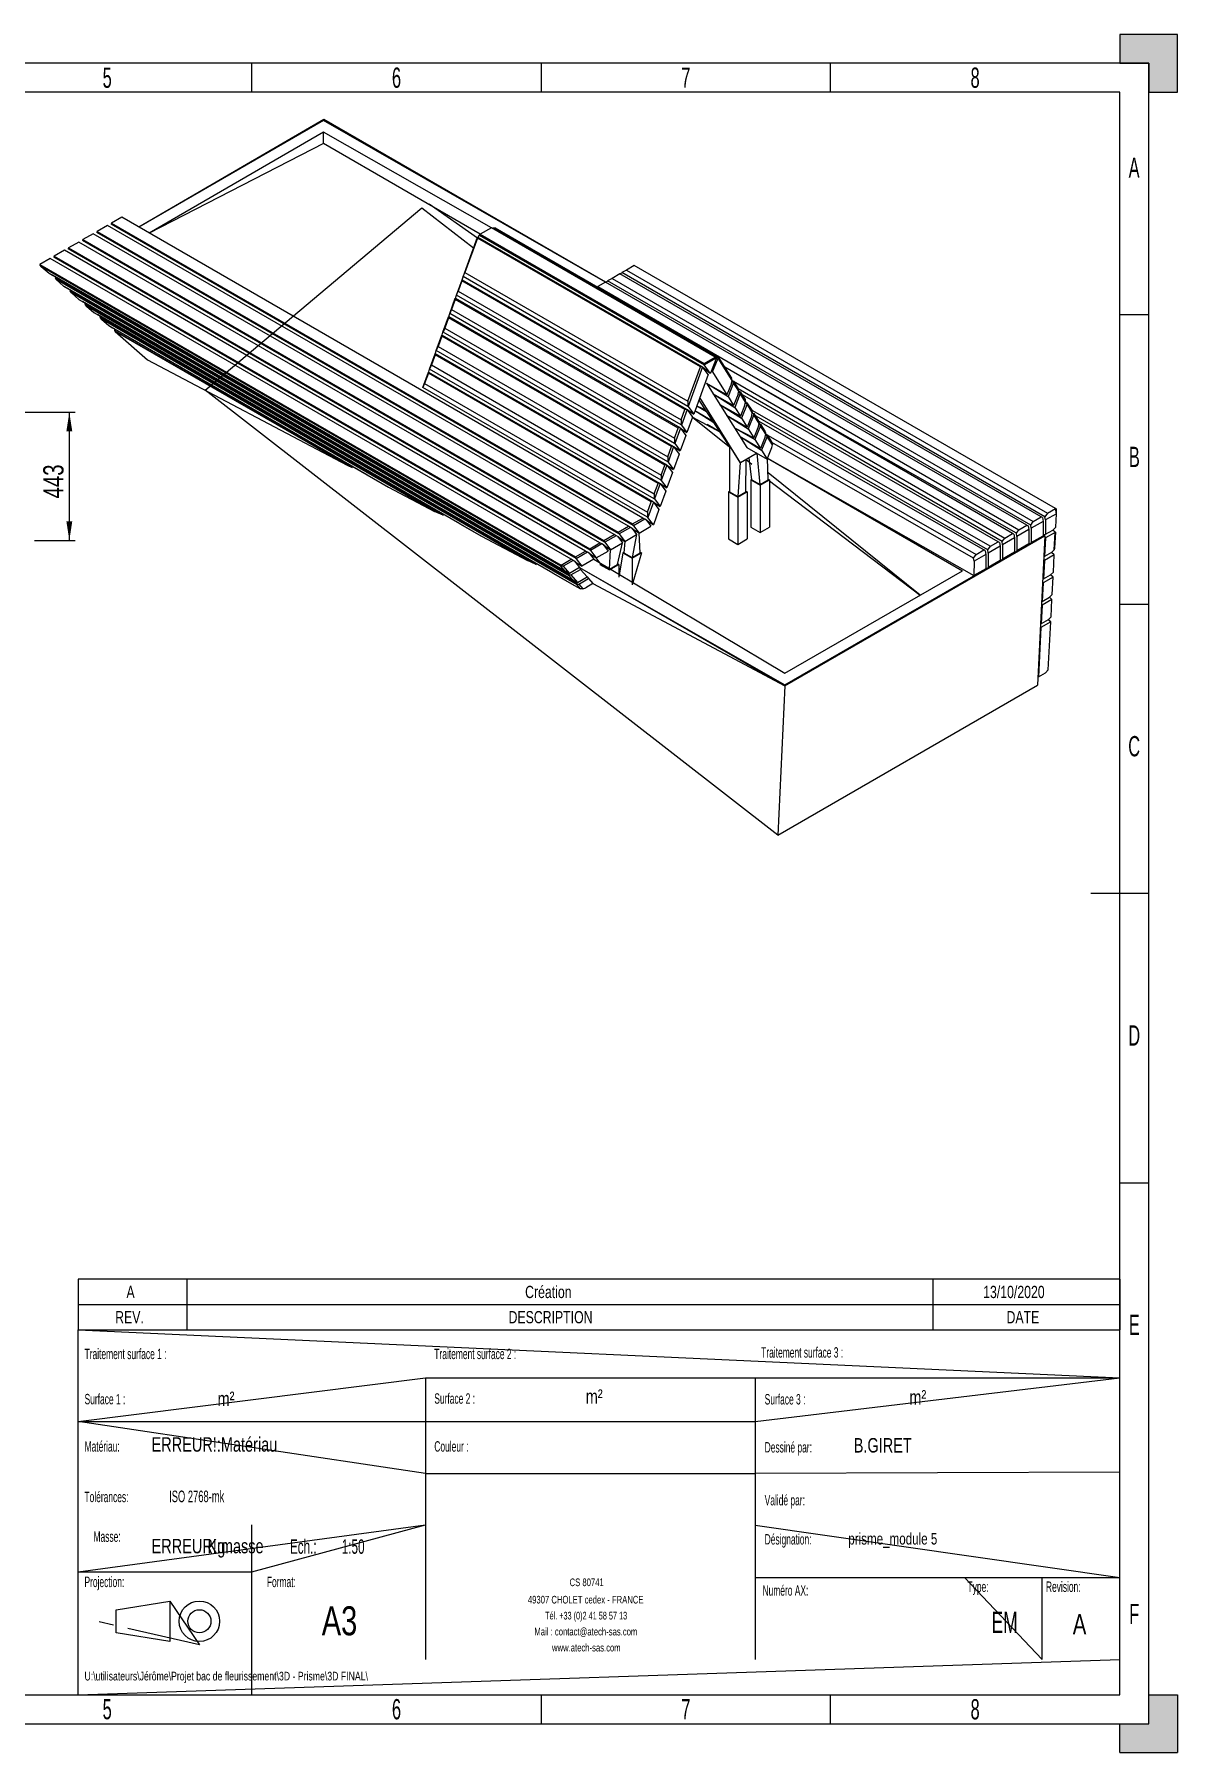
# Model space of a CAD drawing. Extents: x 0 to 420, y 0 to 297.
# Drawn here: x 222.5 to 420, y 0 to 297 of the extents above; entities that cross this region are included whole.
import ezdxf

# ---------------------------------------------------------------- set-up
doc = ezdxf.new("R2010")
doc.units = 0
doc.linetypes.add('CENTERX2', pattern=[20.32, 12.7, -2.54, 2.54, -2.54])
doc.layers.get('0').update_dxf_attribs({"linetype": 'CONTINUOUS'})
doc.styles.add('SLDTEXTSTYLE0', font='TXT', dxfattribs={"width": 0.75})
doc.styles.add('SLDTEXTSTYLE1', font='TXT', dxfattribs={"width": 0.69})
doc.styles.add('SLDTEXTSTYLE2', font='TXT', dxfattribs={"width": 0.605})
doc.dimstyles.new('SLDDIMSTYLE0', dxfattribs={"dimtxt": 3.5, "dimasz": 3.302, "dimexe": 0, "dimexo": 0.0625, "dimgap": 0.875, "dimtad": 1, "dimlfac": 20, "dimrnd": 1e-09, "dimzin": 12, "dimdsep": 46, "dimtxsty": 'SLDTEXTSTYLE0', "dimsah": 1, "dimcen": 0.09, "dimadec": 0, "dimazin": 0, "dimtfac": 1, "dimtmove": 0, "dimatfit": 0, "dimfxl": 1, "dimtolj": 1, "dimtzin": 12, "dimarcsym": 0})

# ---------------------------------------------------------------- blocks, each defined once
blk = doc.blocks.new('SW_NOTE_0')
at = {"color": 0, "linetype": 'Continuous', "attachment_point": 2}
for s, insert, char_height, style in [('CS 80741', (3.76, 1.71), 1.323, 'SLDTEXTSTYLE0'), ('49307 CHOLET cedex - FRANCE', (3.59, -1.29), 1.3229, 'SLDTEXTSTYLE0'), ('Tél. +33 (0)2 41 58 57 13', (3.66, -4.05), 1.3229, 'SLDTEXTSTYLE1'), ('Mail : contact@atech-sas.com', (3.62, -6.81), 1.3229, 'SLDTEXTSTYLE0'), ('www.atech-sas.com', (3.7, -9.58), 1.3229, 'SLDTEXTSTYLE0')]:
    blk.add_mtext(s, dxfattribs=dict(at, insert=insert, char_height=char_height, style=style))
blk = doc.blocks.new('SW_TABLEANNOTATION_0')
at = {"color": 0, "linetype": 'Continuous'}
for p, q in [((0, 0), (0, -8.72)), ((180.05, 0), (0, 0)), ((18.75, 0), (18.75, -4.36)), ((147.71, 0), (147.71, -4.36)), ((180.05, -8.72), (180.05, 0)), ((0, -4.36), (180.05, -4.36)), ((18.75, -4.36), (18.75, -8.72)), ((147.71, -4.36), (147.71, -8.72)), ((0, -8.72), (180.05, -8.72))]:
    blk.add_line(p, q, dxfattribs=at)
at = {"color": 0, "linetype": 'Continuous', "attachment_point": 1, "style": 'SLDTEXTSTYLE0'}
for s, insert, char_height in [('A', (8.33, -1.13), 2.12), ('Création', (77.23, -1.13), 2.117), ('13/10/2020', (156.39, -1.13), 2.117), ('REV.', (6.38, -5.49), 2.117), ('DESCRIPTION', (74.37, -5.49), 2.1167), ('DATE', (160.43, -5.49), 2.117)]:
    blk.add_mtext(s, dxfattribs=dict(at, insert=insert, char_height=char_height))
blk = doc.blocks.new('_D')
at = {"color": 7, "linetype": 'Continuous'}
for p, q in [((209.45, 231.71), (229.5, 231.71)), ((228.5, 231.71), (228.5, 209.56)), ((222.49, 209.56), (229.5, 209.56))]:
    blk.add_line(p, q, dxfattribs=at)
for points in [[(228.5, 231.71), (227.99, 228.41), (229.01, 228.41)], [(228.5, 209.56), (229.01, 212.86), (227.99, 212.86)]]:
    blk.add_solid(points, dxfattribs=at)
at = {"color": 7, "linetype": 'Continuous', "insert": (223.99, 216.83), "char_height": 3.5, "attachment_point": 1, "rotation": 90, "style": 'SLDTEXTSTYLE0'}
blk.add_mtext('443', dxfattribs=at)

msp = doc.modelspace()

# ---------------------------------------------------------------- hatches: boundary and pattern name
at = {"linetype": 'Continuous'}
for points in [[(415.04258, 287.03425), (420.04258, 287.03425), (420.04258, 297.03425), (410.04258, 297.03425), (410.04258, 292.03425), (415.04258, 292.03425)], [(410.04258, 5.03425), (410.04258, 0.03425), (420.04258, 0.03425), (420.04258, 10.03425), (415.04258, 10.03425), (415.04258, 5.03425)]]:
    msp.add_hatch(color=7, dxfattribs=at).paths.add_polyline_path(points, flags=0)

# ---------------------------------------------------------------- linework, layer by layer
at = {"color": 7, "linetype": 'Continuous'}
for p, q in [((420.04258, 297.03425), (410.04258, 297.03425)), ((410.04258, 297.03425), (410.04258, 292.03425)), ((420.04258, 287.03425), (420.04258, 297.03425)), ((415.04258, 292.03425), (5.04258, 292.03425)), ((260.04258, 287.03425), (260.04258, 292.03425)), ((310.04258, 292.03425), (310.04258, 287.03425)), ((360.04258, 287.03425), (360.04258, 292.03425)), ((410.04258, 292.03425), (415.04258, 292.03425)), ((415.04258, 5.03425), (415.04258, 292.03425)), ((415.04258, 292.03425), (415.04258, 287.03425)), ((410.04258, 287.03425), (10.04258, 287.03425)), ((410.04258, 10.03425), (410.04258, 287.03425)), ((415.04258, 287.03425), (420.04258, 287.03425)), ((272.45677, 282.30253), (240.51038, 263.71887)), ((272.45176, 282.15824), (240.51038, 263.71887)), ((321.18981, 254.22617), (272.45176, 282.15824)), ((321.18981, 254.22617), (272.45677, 282.30253)), ((272.45176, 280.11722), (242.27814, 262.69836)), ((301.45853, 263.58667), (272.45176, 280.11722)), ((272.45176, 278.19835), (272.45176, 280.11722)), ((272.45176, 278.19835), (242.27814, 262.69836)), ((299.52857, 262.47253), (272.45176, 278.19835)), ((299.039, 261.80555), (290.7009, 267.66334)), ((235.80459, 264.40718), (235.7262, 264.23384)), ((237.56132, 265.42132), (235.80459, 264.40718)), ((235.80459, 264.40718), (325.85249, 212.42364)), ((327.60922, 213.43778), (237.56132, 265.42132)), ((251.99266, 235.50969), (289.44884, 267.04968)), ((289.44884, 267.04968), (298.36929, 260.11767)), ((289.44884, 267.04968), (289.44884, 267.04968)), ((230.85498, 261.54984), (230.7766, 261.37649)), ((321.01663, 209.28203), (230.7766, 261.37649)), ((230.7766, 261.37649), (230.77712, 261.37546)), ((230.77712, 261.37546), (230.77712, 261.37546)), ((232.61171, 262.56398), (230.85498, 261.54984)), ((230.85498, 261.54984), (320.90288, 209.56629)), ((322.65961, 210.58043), (232.61171, 262.56398)), ((233.32978, 262.97851), (233.2514, 262.80516)), ((323.49143, 210.7107), (233.2514, 262.80516)), ((233.2514, 262.80516), (233.25192, 262.80414)), ((233.25192, 262.80414), (233.25192, 262.80414)), ((235.08652, 263.99265), (233.32978, 262.97851)), ((233.32978, 262.97851), (323.37768, 210.99496)), ((325.13442, 212.0091), (235.08652, 263.99265)), ((325.96624, 212.13937), (235.7262, 264.23384)), ((235.7262, 264.23384), (235.72673, 264.23281)), ((235.72673, 264.23281), (235.72673, 264.23281)), ((296.56169, 255.14841), (299.05143, 261.99293)), ((299.039, 261.80555), (296.87482, 255.85603)), ((299.31644, 262.35005), (299.039, 261.80555)), ((299.07792, 262.00823), (299.039, 261.80555)), ((337.57632, 239.55843), (299.039, 261.80555)), ((299.05143, 261.99293), (299.07792, 262.00823)), ((299.07792, 262.00823), (337.83609, 239.63362)), ((299.52857, 262.47253), (299.31644, 262.35005)), ((299.31644, 262.35005), (338.20731, 239.89883)), ((301.45853, 263.58667), (299.52857, 262.47253)), ((299.52857, 262.47253), (338.20731, 240.14377)), ((340.13727, 241.25791), (301.45853, 263.58667)), ((301.76395, 263.55884), (301.72353, 263.5355)), ((301.72353, 263.5355), (301.72353, 263.5355)), ((302.06701, 263.60247), (301.76395, 263.55884)), ((340.60433, 241.13677), (301.76395, 263.55884)), ((302.06701, 263.60247), (340.60433, 241.35535)), ((225.90537, 258.69249), (225.82699, 258.51914)), ((316.06702, 206.42468), (225.82699, 258.51914)), ((225.82699, 258.51914), (225.82751, 258.51812)), ((225.82751, 258.51812), (225.82751, 258.51812)), ((227.66211, 259.70663), (225.90537, 258.69249)), ((225.90537, 258.69249), (315.95327, 206.70894)), ((317.71001, 207.72308), (227.66211, 259.70663)), ((228.38018, 260.12116), (228.30179, 259.94782)), ((318.54183, 207.85335), (228.30179, 259.94782)), ((228.30179, 259.94782), (228.30232, 259.94679)), ((228.30232, 259.94679), (228.30232, 259.94679)), ((230.13691, 261.1353), (228.38018, 260.12116)), ((228.38018, 260.12116), (318.42808, 208.13762)), ((320.18481, 209.15176), (230.13691, 261.1353)), ((225.1873, 258.27796), (223.42908, 257.26296)), ((223.64379, 256.93689), (223.42908, 257.26296)), ((223.42908, 257.26296), (313.47698, 205.27941)), ((313.4485, 205.09373), (223.64379, 256.93689)), ((223.64379, 256.93689), (224.99342, 255.7524)), ((224.99342, 255.7524), (314.17569, 204.26857)), ((224.99342, 255.7524), (225.60142, 255.40131)), ((315.2352, 206.29441), (225.1873, 258.27796)), ((296.57176, 255.15423), (296.87482, 255.85603)), ((296.87482, 255.85603), (335.41214, 233.60891)), ((323.66462, 255.65485), (322.29575, 254.86462)), ((323.66462, 255.65485), (323.97086, 255.83161)), ((396.46953, 213.62547), (323.66462, 255.65485)), ((324.01128, 255.85495), (323.97086, 255.83161)), ((324.77055, 256.29329), (324.01128, 255.85495)), ((397.11925, 213.65062), (324.01128, 255.85495)), ((326.13942, 257.08352), (324.77055, 256.29329)), ((324.77055, 256.29329), (397.57547, 214.26391)), ((398.94433, 215.05414), (326.13942, 257.08352)), ((314.86535, 203.87034), (225.60142, 255.40131)), ((226.06829, 254.94177), (226.06829, 254.94177)), ((226.06829, 254.94177), (315.0134, 203.59485)), ((226.06829, 254.94177), (226.20737, 254.65936)), ((314.87935, 203.47012), (226.20737, 254.65936)), ((226.20737, 254.65936), (227.48439, 253.53861)), ((227.48439, 253.53861), (315.56741, 202.68936)), ((228.2259, 253.11044), (227.48439, 253.53861)), ((316.25707, 202.29113), (228.2259, 253.11044)), ((228.61562, 252.78479), (228.6471, 252.67727)), ((228.61562, 252.78479), (228.61562, 252.78479)), ((228.6471, 252.67727), (316.40512, 202.01565)), ((228.88235, 252.33934), (228.6471, 252.67727)), ((295.39984, 251.95439), (296.36804, 254.61607)), ((295.40991, 251.96021), (295.71297, 252.66201)), ((296.35561, 254.42869), (295.71297, 252.66201)), ((295.71297, 252.66201), (334.25029, 230.41489)), ((296.35561, 254.42869), (296.56169, 255.14841)), ((296.39453, 254.63138), (296.35561, 254.42869)), ((334.89293, 232.18157), (296.35561, 254.42869)), ((296.36804, 254.61607), (296.39453, 254.63138)), ((296.39453, 254.63138), (335.1527, 232.25676)), ((296.57176, 255.15423), (296.56169, 255.14841)), ((335.41214, 232.73216), (296.57176, 255.15423)), ((321.18981, 254.22617), (319.82095, 253.43594)), ((319.82095, 253.43594), (319.82095, 253.43594)), ((319.82095, 253.43594), (392.62586, 211.40656)), ((321.18981, 254.22617), (321.49606, 254.40293)), ((393.99472, 212.19679), (321.18981, 254.22617)), ((321.53648, 254.42627), (321.49606, 254.40293)), ((322.29575, 254.86462), (321.53648, 254.42627)), ((394.64445, 212.22194), (321.53648, 254.42627)), ((322.29575, 254.86462), (395.10066, 212.83524)), ((316.27106, 201.89091), (228.88235, 252.33934)), ((228.88235, 252.33934), (230.15936, 251.21859)), ((230.15936, 251.21859), (315.78708, 201.78676)), ((230.15936, 251.21859), (230.76736, 250.8675)), ((312.08011, 203.92664), (230.76736, 250.8675)), ((231.19859, 250.51789), (231.23006, 250.41037)), ((231.19859, 250.51789), (231.19859, 250.51789)), ((231.23006, 250.41037), (309.18137, 205.41004)), ((231.46532, 250.07244), (231.23006, 250.41037)), ((307.66442, 206.08363), (231.46532, 250.07244)), ((231.46532, 250.07244), (232.74233, 248.95169)), ((294.23799, 248.76037), (295.20619, 251.42206)), ((295.19376, 251.23467), (294.55112, 249.46799)), ((295.19376, 251.23467), (295.39984, 251.95439)), ((295.23268, 251.43736), (295.19376, 251.23467)), ((333.73108, 228.98755), (295.19376, 251.23467)), ((295.20619, 251.42206), (295.23268, 251.43736)), ((295.23268, 251.43736), (333.99085, 229.06274)), ((295.40991, 251.96021), (295.39984, 251.95439)), ((334.25029, 229.53814), (295.40991, 251.96021)), ((232.74233, 248.95169), (299.7218, 210.28526)), ((232.74233, 248.95169), (233.35033, 248.60059)), ((296.01484, 212.42514), (233.35033, 248.60059)), ((233.78156, 248.25099), (233.81303, 248.14347)), ((233.78156, 248.25099), (233.78156, 248.25099)), ((233.81303, 248.14347), (293.1161, 213.90854)), ((234.04829, 247.80553), (233.81303, 248.14347)), ((291.59915, 214.58213), (234.04829, 247.80553)), ((234.04829, 247.80553), (235.3253, 246.68478)), ((235.3253, 246.68478), (283.65653, 218.78376)), ((235.3253, 246.68478), (235.9333, 246.33369)), ((293.07614, 245.56635), (294.04434, 248.22804)), ((294.03191, 248.04065), (293.38927, 246.27397)), ((294.03191, 248.04065), (294.23799, 248.76037)), ((294.07083, 248.24334), (294.03191, 248.04065)), ((332.56923, 225.79353), (294.03191, 248.04065)), ((294.04434, 248.22804), (294.07083, 248.24334)), ((294.07083, 248.24334), (332.829, 225.86872)), ((294.24806, 248.7662), (294.23799, 248.76037)), ((294.55112, 249.46799), (294.24806, 248.7662)), ((333.08844, 226.34412), (294.24806, 248.7662)), ((294.55112, 249.46799), (333.08844, 227.22087)), ((415.04258, 248.53425), (410.04258, 248.53425)), ((279.94957, 220.92364), (235.9333, 246.33369)), ((236.28264, 245.93681), (236.30152, 245.8723)), ((236.28264, 245.93681), (236.28264, 245.93681)), ((236.30152, 245.8723), (277.40148, 222.1458)), ((236.30152, 245.8723), (236.44268, 245.66953)), ((276.49131, 222.54995), (236.44268, 245.66953)), ((236.44268, 245.66953), (241.98982, 240.80117)), ((291.91429, 242.37233), (292.88249, 245.03402)), ((292.87006, 244.84663), (292.22742, 243.07995)), ((292.87006, 244.84663), (293.07614, 245.56635)), ((292.90898, 245.04932), (292.87006, 244.84663)), ((331.40738, 222.59951), (292.87006, 244.84663)), ((292.88249, 245.03402), (292.90898, 245.04932)), ((292.90898, 245.04932), (331.66715, 222.6747)), ((293.08621, 245.57218), (293.07614, 245.56635)), ((293.38927, 246.27397), (293.08621, 245.57218)), ((331.92659, 223.1501), (293.08621, 245.57218)), ((293.38927, 246.27397), (331.92659, 224.02685)), ((241.98982, 240.80117), (276.49131, 222.54995)), ((290.75244, 239.17831), (291.72064, 241.84)), ((291.70821, 241.65261), (291.06557, 239.88594)), ((291.70821, 241.65261), (291.91429, 242.37233)), ((291.74713, 241.8553), (291.70821, 241.65261)), ((330.24553, 219.40549), (291.70821, 241.65261)), ((291.72064, 241.84), (291.74713, 241.8553)), ((291.74713, 241.8553), (330.5053, 219.48068)), ((291.92436, 242.37815), (291.91429, 242.37233)), ((292.22742, 243.07995), (291.92436, 242.37815)), ((330.76474, 219.95608), (291.92436, 242.37815)), ((292.22742, 243.07995), (330.76474, 220.83283)), ((338.20731, 240.14377), (340.13727, 241.25791)), ((338.20731, 239.89883), (340.3494, 241.13543)), ((340.3494, 241.13543), (339.28722, 238.4809)), ((339.65844, 238.6952), (340.61441, 241.08428)), ((340.3494, 241.13543), (340.13727, 241.25791)), ((340.60433, 241.35535), (340.60433, 241.13677)), ((340.60433, 241.35535), (342.9506, 237.6142)), ((340.61441, 241.08428), (340.60433, 241.13677)), ((343.05429, 237.19387), (340.61441, 241.08428)), ((289.59059, 235.98429), (290.55879, 238.64598)), ((290.54636, 238.45859), (289.90372, 236.69192)), ((290.54636, 238.45859), (290.75244, 239.17831)), ((290.58528, 238.66128), (290.54636, 238.45859)), ((329.08368, 216.21147), (290.54636, 238.45859)), ((290.55879, 238.64598), (290.58528, 238.66128)), ((290.58528, 238.66128), (329.34345, 216.28666)), ((290.76251, 239.18414), (290.75244, 239.17831)), ((291.06557, 239.88594), (290.76251, 239.18414)), ((329.60289, 216.76207), (290.76251, 239.18414)), ((291.06557, 239.88594), (329.60289, 217.63882)), ((335.41214, 233.60891), (337.57632, 239.55843)), ((337.94231, 239.54171), (335.45256, 232.69719)), ((338.89827, 238.25636), (336.40852, 231.41184)), ((337.57632, 239.55843), (337.83609, 239.63362)), ((337.83609, 239.63362), (337.94231, 239.54171)), ((338.89827, 238.25636), (337.94231, 239.54171)), ((337.94231, 239.54171), (339.26949, 238.47066)), ((338.20731, 239.89883), (338.20731, 240.14377)), ((339.26949, 238.47066), (338.20731, 239.89883)), ((339.26949, 238.47066), (339.28722, 238.4809)), ((339.65844, 238.6952), (339.65844, 238.6952)), ((339.65844, 238.6952), (342.14819, 234.72528)), ((391.51992, 210.76812), (341.7784, 239.48329)), ((392.16964, 210.79327), (341.7784, 239.48329)), ((343.05429, 237.19387), (342.9506, 237.6142)), ((350.94562, 158.61411), (251.99266, 235.50969)), ((289.59059, 235.98429), (289.60066, 235.99012)), ((289.60066, 235.99012), (289.59059, 235.98429)), ((289.90372, 236.69192), (289.60066, 235.99012)), ((328.44104, 213.56805), (289.60066, 235.99012)), ((289.90372, 236.69192), (328.44104, 214.4448)), ((338.61266, 236.7663), (342.14819, 234.72528)), ((338.61266, 236.7663), (342.34183, 234.41652)), ((338.61266, 236.7663), (345.58376, 225.65084)), ((339.77451, 234.91372), (343.31004, 232.8727)), ((339.77451, 234.91372), (343.50368, 232.56394)), ((342.94426, 236.71475), (342.14819, 234.72528)), ((343.2978, 236.8056), (342.34183, 234.41652)), ((342.94426, 236.71475), (343.05429, 237.19387)), ((343.28772, 236.85809), (343.05429, 237.19387)), ((343.05429, 237.19387), (343.28772, 237.07667)), ((343.28772, 237.07667), (390.15106, 209.97789)), ((343.28772, 237.07667), (343.28772, 236.85809)), ((343.28772, 237.07667), (344.11245, 235.76162)), ((343.2978, 236.8056), (343.28772, 236.85809)), ((344.21614, 235.3413), (343.2978, 236.8056)), ((344.10611, 234.86217), (343.31004, 232.8727)), ((344.45965, 234.95302), (343.50368, 232.56394)), ((344.10611, 234.86217), (344.21614, 235.3413)), ((389.69484, 209.3646), (344.11245, 235.76162)), ((344.21614, 235.3413), (344.11245, 235.76162)), ((344.44957, 235.00551), (344.21614, 235.3413)), ((344.21614, 235.3413), (344.44957, 235.22409)), ((344.44957, 235.22409), (344.44957, 235.00551)), ((344.44957, 235.22409), (345.2743, 233.90904)), ((344.45965, 234.95302), (344.44957, 235.00551)), ((389.04512, 209.33944), (344.45965, 234.95302)), ((345.37799, 233.48872), (344.45965, 234.95302)), ((334.25029, 230.41489), (334.89293, 232.18157)), ((335.25891, 232.16485), (334.29071, 229.50317)), ((334.89293, 232.18157), (335.1527, 232.25676)), ((335.1527, 232.25676), (335.25891, 232.16485)), ((335.25891, 232.16485), (336.40852, 231.41184)), ((335.25891, 232.16485), (336.21488, 230.8795)), ((335.41214, 233.60891), (335.41214, 232.73216)), ((335.45256, 232.69719), (335.41214, 232.73216)), ((335.45256, 232.69719), (336.40852, 231.41184)), ((336.62425, 232.00491), (339.66323, 230.25054)), ((336.62425, 232.00491), (339.86972, 229.93436)), ((336.92034, 232.81886), (338.63076, 231.83145)), ((336.92034, 232.81886), (338.42427, 232.14764)), ((337.27564, 233.79561), (337.3918, 233.72855)), ((337.27564, 233.79561), (342.61391, 225.73248)), ((344.52158, 222.99631), (337.44932, 234.27307)), ((344.41551, 223.05754), (337.44932, 234.27307)), ((340.93636, 233.06115), (344.47189, 231.02013)), ((340.93636, 233.06115), (344.66553, 230.71136)), ((342.34183, 234.41652), (343.31004, 232.8727)), ((343.50368, 232.56394), (344.47189, 231.02013)), ((345.26795, 233.0096), (344.47189, 231.02013)), ((345.6215, 233.10045), (344.66553, 230.71136)), ((345.26795, 233.0096), (345.37799, 233.48872)), ((345.2743, 233.90904), (345.37799, 233.48872)), ((345.61142, 233.15294), (345.37799, 233.48872)), ((345.37799, 233.48872), (345.61142, 233.37151)), ((345.61142, 233.37151), (345.61142, 233.15294)), ((345.61142, 233.37151), (346.43615, 232.05647)), ((345.6215, 233.10045), (345.61142, 233.15294)), ((346.53984, 231.63614), (345.6215, 233.10045)), ((346.43615, 232.05647), (387.67625, 208.54922)), ((346.43615, 232.05647), (346.53984, 231.63614)), ((333.08844, 227.22087), (333.73108, 228.98755)), ((334.09707, 228.97083), (333.12886, 226.30915)), ((333.99085, 229.06274), (333.73108, 228.98755)), ((333.99085, 229.06274), (334.09707, 228.97083)), ((334.09707, 228.97083), (335.24667, 228.21782)), ((334.09707, 228.97083), (335.05303, 227.68548)), ((334.25029, 230.41489), (334.25029, 229.53814)), ((334.29071, 229.50317), (334.25029, 229.53814)), ((334.29071, 229.50317), (335.24667, 228.21782)), ((336.21488, 230.8795), (335.24667, 228.21782)), ((336.21488, 230.8795), (342.60988, 225.73865)), ((336.21488, 230.8795), (340.90219, 228.35345)), ((340.90219, 228.35345), (338.73156, 229.60653)), ((342.09821, 231.20857), (345.63374, 229.16755)), ((342.09821, 231.20857), (345.82738, 228.85879)), ((343.4537, 229.04723), (346.98923, 227.00621)), ((343.4537, 229.04723), (346.79559, 227.31497)), ((344.66553, 230.71136), (345.63374, 229.16755)), ((346.4298, 231.15702), (345.63374, 229.16755)), ((346.78335, 231.24787), (345.82738, 228.85879)), ((345.82738, 228.85879), (346.79559, 227.31497)), ((346.4298, 231.15702), (346.53984, 231.63614)), ((346.77327, 231.30036), (346.53984, 231.63614)), ((346.53984, 231.63614), (346.77327, 231.51894)), ((346.77327, 231.51894), (346.77327, 231.30036)), ((346.77327, 231.51894), (347.598, 230.20389)), ((346.78335, 231.24787), (346.77327, 231.30036)), ((387.22004, 207.93592), (346.78335, 231.24787)), ((347.70169, 229.78357), (346.78335, 231.24787)), ((347.59165, 229.30445), (346.79559, 227.31497)), ((347.9452, 229.3953), (346.98923, 227.00621)), ((347.59165, 229.30445), (347.70169, 229.78357)), ((386.57031, 207.91077), (347.598, 230.20389)), ((347.598, 230.20389), (347.70169, 229.78357)), ((347.93512, 229.44778), (347.70169, 229.78357)), ((347.70169, 229.78357), (347.93512, 229.66636)), ((347.93512, 229.66636), (347.93512, 229.44778)), ((347.93512, 229.66636), (348.75985, 228.35132)), ((347.9452, 229.3953), (347.93512, 229.44778)), ((348.86354, 227.93099), (347.9452, 229.3953)), ((331.92659, 224.02685), (332.56923, 225.79353)), ((332.93522, 225.77681), (331.96701, 223.11513)), ((332.829, 225.86872), (332.56923, 225.79353)), ((332.829, 225.86872), (332.93522, 225.77681)), ((332.93522, 225.77681), (333.89118, 224.49146)), ((332.93522, 225.77681), (334.08482, 225.0238)), ((333.08844, 227.22087), (333.08844, 226.34412)), ((333.12886, 226.30915), (333.08844, 226.34412)), ((333.12886, 226.30915), (334.08482, 225.0238)), ((335.05303, 227.68548), (334.08482, 225.0238)), ((342.61391, 225.73248), (342.61391, 225.73248)), ((342.61391, 225.73248), (342.61391, 217.97535)), ((344.42191, 227.50342), (347.95744, 225.4624)), ((344.42191, 227.50342), (348.15108, 225.15364)), ((346.98923, 227.00621), (347.95744, 225.4624)), ((348.7535, 227.45187), (347.95744, 225.4624)), ((349.10705, 227.54272), (348.15108, 225.15364)), ((348.7535, 227.45187), (348.86354, 227.93099)), ((348.75985, 228.35132), (348.86354, 227.93099)), ((348.86354, 227.93099), (385.20145, 207.12054)), ((349.09697, 227.59521), (348.86354, 227.93099)), ((348.86354, 227.93099), (349.09697, 227.81379)), ((349.09697, 227.81379), (349.09697, 227.59521)), ((349.09697, 227.81379), (349.9217, 226.49874)), ((349.10705, 227.54272), (349.09697, 227.59521)), ((350.02539, 226.07842), (349.10705, 227.54272)), ((349.91535, 225.59929), (350.02539, 226.07842)), ((384.74523, 206.50725), (349.9217, 226.49874)), ((349.9217, 226.49874), (350.02539, 226.07842)), ((331.92659, 224.02685), (331.92659, 223.1501)), ((331.96701, 223.11513), (331.92659, 223.1501)), ((331.96701, 223.11513), (332.92297, 221.82978)), ((333.89118, 224.49146), (332.92297, 221.82978)), ((344.41551, 223.05754), (344.02812, 217.15894)), ((344.41551, 223.05754), (344.52158, 222.99631)), ((347.35181, 224.63017), (344.52158, 222.99631)), ((345.44234, 217.97534), (345.44951, 223.53199)), ((345.44951, 223.53199), (346.46496, 222.74289)), ((345.58376, 225.65084), (349.11929, 223.60982)), ((345.99828, 223.84879), (345.99828, 223.84879)), ((346.46496, 220.03523), (345.99828, 223.84879)), ((347.87918, 219.21882), (347.35181, 224.63017)), ((348.15108, 225.15364), (349.11929, 223.60982)), ((349.11929, 223.60982), (349.91535, 225.59929)), ((349.18452, 223.77284), (384.81997, 203.47648)), ((349.18452, 223.77284), (382.8584, 204.33333)), ((349.29339, 220.03523), (349.18452, 223.77284)), ((276.49131, 222.54995), (277.40148, 222.1458)), ((277.40148, 222.1458), (277.40148, 222.1458)), ((279.94957, 220.92364), (283.65653, 218.78376)), ((330.76474, 220.83283), (331.40738, 222.59951)), ((330.76474, 220.83283), (330.76474, 219.95608)), ((330.80516, 219.92111), (330.76474, 219.95608)), ((331.77337, 222.58279), (330.80516, 219.92111)), ((330.80516, 219.92111), (331.76112, 218.63576)), ((331.66715, 222.6747), (331.40738, 222.59951)), ((331.66715, 222.6747), (331.77337, 222.58279)), ((332.72933, 221.29744), (331.76112, 218.63576)), ((331.77337, 222.58279), (332.72933, 221.29744)), ((331.77337, 222.58279), (332.92297, 221.82978)), ((346.25283, 220.03523), (347.87918, 219.09636)), ((346.46496, 220.03523), (346.25283, 220.03523)), ((346.25283, 220.03523), (346.25283, 211.86982)), ((346.46496, 220.03523), (347.87918, 219.21882)), ((347.87918, 219.21882), (349.29339, 220.03523)), ((347.87918, 219.09636), (349.50552, 220.03523)), ((375.56983, 200.12573), (349.29339, 221.23793)), ((349.29339, 220.03523), (375.56983, 200.12573)), ((349.50552, 220.03523), (349.29339, 220.03523)), ((349.50552, 220.03523), (349.50552, 211.86982)), ((283.65653, 218.78376), (291.59915, 214.58213)), ((329.60289, 217.63882), (330.24553, 219.40549)), ((329.60289, 217.63882), (329.60289, 216.76207)), ((330.61152, 219.38878), (329.64331, 216.72709)), ((330.5053, 219.48068), (330.24553, 219.40549)), ((330.5053, 219.48068), (330.61152, 219.38878)), ((331.56748, 218.10342), (330.59927, 215.44174)), ((330.61152, 219.38878), (331.56748, 218.10342)), ((330.61152, 219.38878), (331.76112, 218.63576)), ((342.61391, 217.97535), (342.40178, 217.97534)), ((342.40178, 217.97534), (344.02812, 217.03648)), ((342.40178, 217.97534), (342.40178, 209.80994)), ((342.61391, 217.97535), (344.02812, 217.15894)), ((344.02812, 217.15894), (345.44234, 217.97534)), ((344.02812, 217.03648), (345.65447, 217.97534)), ((344.02812, 217.03648), (344.02812, 208.87107)), ((345.65447, 217.97534), (345.44234, 217.97534)), ((345.65447, 217.97534), (345.65447, 209.80994)), ((347.87918, 219.09636), (347.87918, 210.93095)), ((293.1161, 213.90854), (291.59915, 214.58213)), ((293.1161, 213.90854), (293.1161, 213.90854)), ((328.44104, 214.4448), (329.08368, 216.21147)), ((328.44104, 214.4448), (328.44104, 213.56805)), ((329.44967, 216.19475), (328.48146, 213.53307)), ((329.34345, 216.28666), (329.08368, 216.21147)), ((329.34345, 216.28666), (329.44967, 216.19475)), ((330.40563, 214.9094), (329.43742, 212.24772)), ((329.44967, 216.19475), (330.40563, 214.9094)), ((329.44967, 216.19475), (330.59927, 215.44174)), ((329.64331, 216.72709), (329.60289, 216.76207)), ((329.64331, 216.72709), (330.59927, 215.44174)), ((397.57547, 214.26391), (397.11925, 213.65062)), ((399.0921, 214.17355), (397.22571, 213.0961)), ((397.57547, 214.26391), (398.94433, 215.05414)), ((399.0921, 214.17355), (398.94433, 215.05414)), ((399.09164, 214.96908), (398.94433, 215.05414)), ((398.97164, 211.84571), (399.0921, 214.17355)), ((399.0921, 214.17355), (399.09164, 214.96908)), ((296.01484, 212.42514), (299.7218, 210.28526)), ((323.37768, 210.99496), (325.13442, 212.0091)), ((323.37768, 210.99496), (323.49143, 210.7107)), ((325.48797, 211.80497), (323.53185, 210.67573)), ((325.48797, 211.80497), (325.13442, 212.0091)), ((325.75409, 211.65129), (325.48797, 211.80497)), ((325.75409, 211.65129), (326.55015, 210.58094)), ((325.75409, 211.65129), (326.96262, 210.81905)), ((325.85249, 212.42364), (327.60922, 213.43778)), ((325.85249, 212.42364), (325.96624, 212.13937)), ((326.00666, 212.1044), (325.96624, 212.13937)), ((327.96277, 213.23364), (326.00666, 212.1044)), ((326.00666, 212.1044), (326.96262, 210.81905)), ((326.96262, 210.81905), (329.02495, 212.00961)), ((327.96277, 213.23364), (327.60922, 213.43778)), ((328.22889, 213.07997), (327.96277, 213.23364)), ((328.22889, 213.07997), (329.43742, 212.24772)), ((328.22889, 213.07997), (329.02495, 212.00961)), ((328.48146, 213.53307), (328.44104, 213.56805)), ((329.43742, 212.24772), (328.48146, 213.53307)), ((346.25283, 211.86982), (347.87918, 210.93095)), ((347.87918, 210.93095), (349.50552, 211.86982)), ((392.16964, 210.79327), (392.62586, 211.40656)), ((394.33844, 211.42932), (392.27611, 210.23876)), ((392.62586, 211.40656), (393.99472, 212.19679)), ((393.99472, 212.19679), (394.21557, 212.06928)), ((394.21557, 212.06928), (394.33844, 211.42932)), ((394.33844, 211.42932), (394.30671, 208.95307)), ((394.64445, 212.22194), (395.10066, 212.83524)), ((394.75091, 211.66743), (394.64445, 212.22194)), ((394.75091, 211.66743), (394.71918, 209.19118)), ((396.81324, 212.85799), (394.75091, 211.66743)), ((395.10066, 212.83524), (396.46953, 213.62547)), ((396.69038, 213.49795), (396.46953, 213.62547)), ((396.69038, 213.49795), (396.81324, 212.85799)), ((396.81324, 212.85799), (396.78152, 210.38174)), ((397.22571, 213.0961), (397.11925, 213.65062)), ((397.22571, 213.0961), (397.19398, 210.61985)), ((397.19398, 210.61985), (398.47102, 211.35707)), ((398.88705, 210.95329), (397.21859, 209.99011)), ((398.47102, 211.35707), (398.97164, 211.84571)), ((398.89342, 210.98188), (398.47102, 211.35707)), ((398.73072, 207.93248), (398.88705, 210.95329)), ((398.92344, 210.96454), (398.78181, 208.22791)), ((398.88705, 210.95329), (398.89342, 210.98188)), ((398.89342, 210.98188), (398.92344, 210.96454)), ((299.7218, 210.28526), (307.66442, 206.08363)), ((318.42808, 208.13762), (320.18481, 209.15176)), ((318.42808, 208.13762), (318.54183, 207.85335)), ((320.53836, 208.94762), (318.58224, 207.81838)), ((320.53836, 208.94762), (320.18481, 209.15176)), ((320.80448, 208.79395), (320.53836, 208.94762)), ((320.80448, 208.79395), (322.01301, 207.9617)), ((320.80448, 208.79395), (321.60055, 207.72359)), ((320.90288, 209.56629), (322.65961, 210.58043)), ((320.90288, 209.56629), (321.01663, 209.28203)), ((321.05705, 209.24705), (321.01663, 209.28203)), ((323.01317, 210.37629), (321.05705, 209.24705)), ((321.05705, 209.24705), (322.01301, 207.9617)), ((321.8387, 204.59418), (322.01301, 207.9617)), ((322.01301, 207.9617), (324.07535, 209.15226)), ((323.01317, 210.37629), (322.65961, 210.58043)), ((323.27928, 210.22262), (323.01317, 210.37629)), ((323.25292, 205.41059), (324.07535, 209.15226)), ((323.27928, 210.22262), (324.48782, 209.39038)), ((323.27928, 210.22262), (324.07535, 209.15226)), ((323.53185, 210.67573), (323.49143, 210.7107)), ((323.53185, 210.67573), (324.48782, 209.39038)), ((324.48782, 209.39038), (324.34625, 207.42965)), ((324.48782, 209.39038), (326.55015, 210.58094)), ((326.55015, 210.58094), (325.76047, 206.61324)), ((327.17468, 207.42965), (326.96262, 210.81905)), ((342.40178, 209.80994), (344.02812, 208.87107)), ((344.02812, 208.87107), (345.65447, 209.80994)), ((352.17717, 184.43901), (397.07845, 210.35997)), ((352.18217, 184.5833), (396.8285, 210.35708)), ((385.20145, 207.12054), (386.57031, 207.91077)), ((386.79116, 207.78326), (386.57031, 207.91077)), ((387.22004, 207.93592), (387.67625, 208.54922)), ((387.3265, 207.38141), (387.22004, 207.93592)), ((389.38884, 208.57197), (387.3265, 207.38141)), ((387.67625, 208.54922), (389.04512, 209.33944)), ((389.26597, 209.21193), (389.04512, 209.33944)), ((389.26597, 209.21193), (389.38884, 208.57197)), ((389.38884, 208.57197), (389.35711, 206.09572)), ((389.69484, 209.3646), (390.15106, 209.97789)), ((389.8013, 208.81008), (389.69484, 209.3646)), ((389.8013, 208.81008), (389.76958, 206.33383)), ((391.86364, 210.00065), (389.8013, 208.81008)), ((390.15106, 209.97789), (391.51992, 210.76812)), ((391.74077, 210.6406), (391.51992, 210.76812)), ((391.74077, 210.6406), (391.86364, 210.00065)), ((391.86364, 210.00065), (391.83191, 207.52439)), ((392.27611, 210.23876), (392.16964, 210.79327)), ((392.27611, 210.23876), (392.24438, 207.7625)), ((394.30671, 208.95307), (392.24438, 207.7625)), ((394.71918, 209.19118), (396.78152, 210.38174)), ((394.71918, 209.19118), (394.71918, 209.19118)), ((397.07845, 210.35997), (395.8469, 184.53507)), ((396.8285, 210.35708), (396.78152, 210.38174)), ((396.78342, 210.53028), (397.19398, 210.61985)), ((397.07845, 210.35997), (396.78342, 210.53028)), ((397.21859, 209.99011), (397.05247, 206.78014)), ((397.21859, 209.99011), (397.21859, 209.99011)), ((398.27056, 207.48332), (398.73072, 207.93248)), ((398.78181, 208.22791), (398.73072, 207.93248)), ((309.18137, 205.41004), (307.66442, 206.08363)), ((309.18137, 205.41004), (309.18137, 205.41004)), ((313.47698, 205.27941), (313.4485, 205.09373)), ((313.85889, 205.09164), (313.4485, 205.09373)), ((314.17569, 204.26857), (313.4485, 205.09373)), ((313.47698, 205.27941), (315.2352, 206.29441)), ((313.85889, 205.09164), (313.47698, 205.27941)), ((315.58876, 206.09027), (313.85889, 205.09164)), ((313.85889, 205.09164), (314.93203, 203.87394)), ((315.58876, 206.09027), (315.2352, 206.29441)), ((315.85488, 205.9366), (315.58876, 206.09027)), ((315.85488, 205.9366), (317.06341, 205.10435)), ((315.85488, 205.9366), (316.65094, 204.86624)), ((315.95327, 206.70894), (317.71001, 207.72308)), ((315.95327, 206.70894), (316.06702, 206.42468)), ((316.10744, 206.38971), (316.06702, 206.42468)), ((318.06356, 207.51895), (316.10744, 206.38971)), ((316.10744, 206.38971), (317.06341, 205.10435)), ((319.12574, 206.29492), (317.06341, 205.10435)), ((318.06356, 207.51895), (317.71001, 207.72308)), ((318.32968, 207.36527), (318.06356, 207.51895)), ((318.32968, 207.36527), (319.53821, 206.53303)), ((318.32968, 207.36527), (319.12574, 206.29492)), ((318.58224, 207.81838), (318.54183, 207.85335)), ((318.58224, 207.81838), (319.53821, 206.53303)), ((319.12574, 206.29492), (352.18217, 186.62432)), ((319.53821, 206.53303), (321.60055, 207.72359)), ((320.42449, 205.41059), (319.53821, 206.53303)), ((320.21236, 205.41059), (320.21236, 205.41059)), ((320.21236, 205.41059), (321.8387, 204.47172)), ((320.42449, 205.41059), (320.21236, 205.41059)), ((320.42449, 205.41059), (321.8387, 204.59418)), ((321.8387, 204.47172), (323.46505, 205.41059)), ((321.8387, 204.59418), (323.25292, 205.41059)), ((323.46505, 205.41059), (323.25292, 205.41059)), ((324.13412, 207.42965), (323.46505, 203.20236)), ((323.46505, 205.41059), (323.46505, 203.20236)), ((324.13412, 207.42965), (325.76047, 206.49078)), ((324.34625, 207.42965), (324.13412, 207.42965)), ((324.34625, 207.42965), (325.76047, 206.61324)), ((325.76047, 206.61324), (327.17468, 207.42965)), ((325.76047, 206.49078), (327.38681, 207.42965)), ((327.38681, 207.42965), (325.76047, 201.87724)), ((325.76047, 206.49078), (325.76047, 201.87724)), ((327.38681, 207.42965), (327.17468, 207.42965)), ((384.74523, 206.50725), (385.20145, 207.12054)), ((384.8517, 205.95274), (384.74523, 206.50725)), ((384.8517, 205.95274), (384.81997, 203.47648)), ((386.91403, 207.1433), (384.8517, 205.95274)), ((386.79116, 207.78326), (386.91403, 207.1433)), ((386.91403, 207.1433), (386.8823, 204.66704)), ((387.3265, 207.38141), (387.29477, 204.90516)), ((389.35711, 206.09572), (387.29477, 204.90516)), ((391.83191, 207.52439), (389.76958, 206.33383)), ((389.76958, 206.33383), (389.76958, 206.33383)), ((392.24438, 207.7625), (392.24438, 207.7625)), ((397.01812, 206.11636), (396.85201, 202.90639)), ((398.71453, 207.09568), (397.01812, 206.11636)), ((397.01812, 206.11636), (397.01812, 206.11636)), ((398.27056, 207.48332), (397.05247, 206.78014)), ((397.05247, 206.78014), (397.05247, 206.78014)), ((398.71453, 207.09568), (398.27056, 207.48332)), ((398.5707, 204.09821), (398.7255, 207.08935)), ((398.7255, 207.08935), (398.71453, 207.09568)), ((312.08011, 203.92664), (315.78708, 201.78676)), ((314.86535, 203.87034), (314.17569, 204.26857)), ((314.93203, 203.87394), (314.86535, 203.87034)), ((314.87935, 203.47012), (315.0134, 203.59485)), ((315.56741, 202.68936), (314.87935, 203.47012)), ((316.65094, 204.86624), (314.93203, 203.87394)), ((315.0134, 203.59485), (315.1705, 203.60333)), ((315.1705, 203.60333), (316.83046, 204.56161)), ((315.1705, 203.60333), (316.32374, 202.29473)), ((315.56741, 202.68936), (316.25707, 202.29113)), ((316.32374, 202.29473), (316.25707, 202.29113)), ((316.40512, 202.01565), (316.27106, 201.89091)), ((316.32374, 202.29473), (317.9837, 203.253)), ((316.40512, 202.01565), (316.56222, 202.02412)), ((316.56222, 202.02412), (318.22218, 202.9824)), ((316.56222, 202.02412), (317.27478, 201.21557)), ((316.65094, 204.86624), (352.18217, 184.5833)), ((316.65094, 204.86624), (352.17717, 184.43901)), ((316.65094, 204.86624), (316.83046, 204.56161)), ((316.83046, 204.56161), (317.9837, 203.253)), ((319.00141, 202.09819), (317.77001, 201.38732)), ((317.9837, 203.253), (318.22218, 202.9824)), ((318.22218, 202.9824), (319.00141, 202.09819)), ((319.00141, 202.09819), (352.17717, 184.43901)), ((321.8387, 204.47172), (321.8387, 204.47172)), ((352.18217, 186.62432), (382.8584, 204.33333)), ((386.8823, 204.66704), (384.81997, 203.47648)), ((387.29477, 204.90516), (387.29477, 204.90516)), ((396.81766, 202.24261), (396.65154, 199.03264)), ((398.51407, 203.22193), (396.81766, 202.24261)), ((396.81766, 202.24261), (396.81766, 202.24261)), ((396.85201, 202.90639), (398.07009, 203.60957)), ((396.85201, 202.90639), (396.85201, 202.90639)), ((398.07009, 203.60957), (398.5707, 204.09821)), ((398.51407, 203.22193), (398.07009, 203.60957)), ((398.37024, 200.22446), (398.52503, 203.2156)), ((398.52503, 203.2156), (398.51407, 203.22193)), ((315.78708, 201.78676), (316.86569, 201.21618)), ((316.86569, 201.21618), (316.27106, 201.89091)), ((317.27478, 201.21557), (316.86569, 201.21618)), ((317.27478, 201.21557), (317.77001, 201.38732)), ((398.3136, 199.34818), (396.61719, 198.36886)), ((396.65154, 199.03264), (397.86962, 199.73583)), ((396.65154, 199.03264), (396.65154, 199.03264)), ((397.86962, 199.73583), (398.37024, 200.22446)), ((398.3136, 199.34818), (397.86962, 199.73583)), ((398.16977, 196.35072), (398.32456, 199.34185)), ((398.32456, 199.34185), (398.3136, 199.34818)), ((396.61719, 198.36886), (396.45107, 195.15889)), ((396.61719, 198.36886), (396.61719, 198.36886)), ((397.66915, 195.86208), (398.16977, 196.35072)), ((410.04258, 198.53425), (415.04258, 198.53425)), ((396.41672, 194.49512), (395.97644, 185.98741)), ((398.11313, 195.47443), (396.41672, 194.49512)), ((396.41672, 194.49512), (396.41672, 194.49512)), ((397.66915, 195.86208), (396.45107, 195.15889)), ((396.45107, 195.15889), (396.45107, 195.15889)), ((398.11313, 195.47443), (397.66915, 195.86208)), ((397.69585, 187.1929), (398.1241, 195.4681)), ((398.1241, 195.4681), (398.11313, 195.47443)), ((397.20492, 186.6966), (397.69585, 187.1929)), ((350.94562, 158.61411), (395.8469, 184.53507)), ((352.17717, 184.43901), (350.94562, 158.61411)), ((395.97644, 185.98741), (397.20492, 186.6966)), ((395.97644, 185.98741), (395.97644, 185.98741)), ((415.04258, 148.53425), (405.04258, 148.53425)), ((410.04258, 98.53425), (415.04258, 98.53425)), ((230.04258, 73.13407), (410.04258, 64.80835)), ((230.04258, 10.03425), (230.04258, 73.13407)), ((230.04258, 57.27037), (290.04258, 64.80835)), ((290.04258, 64.80835), (290.04258, 16.13407)), ((290.04258, 64.80835), (347.04258, 64.80835)), ((347.04258, 64.80835), (347.04258, 16.13407)), ((347.04258, 64.80835), (410.04258, 64.80835)), ((347.04258, 57.27037), (410.04258, 64.80835)), ((290.04258, 48.27037), (230.04258, 57.27037)), ((230.04258, 57.27037), (290.04258, 57.27037)), ((290.04258, 57.27037), (347.04258, 57.27037)), ((290.04258, 48.27037), (347.04258, 48.27037)), ((410.04258, 48.53425), (347.04258, 48.27037)), ((410.04258, 48.53425), (410.04258, 48.53425)), ((230.04258, 31.27037), (290.04258, 39.43441)), ((260.04258, 10.03425), (260.04258, 39.43441)), ((260.04258, 31.27037), (290.04258, 39.43441)), ((410.04258, 30.27037), (347.04258, 39.27037)), ((230.04258, 31.27037), (260.04258, 31.27037)), ((410.04258, 30.27037), (347.04258, 30.27037)), ((396.63999, 16.13407), (383.27294, 30.27037)), ((396.63999, 16.13407), (396.63999, 30.27037)), ((236.57594, 24.71917), (245.86024, 26.21917)), ((236.57594, 20.71917), (236.57594, 24.71917)), ((245.86024, 26.21917), (245.86024, 19.21917)), ((245.86024, 19.21917), (236.57594, 20.71917)), ((230.04258, 10.03425), (410.04258, 16.13407)), ((10.04258, 10.03425), (410.04258, 10.03425)), ((260.04258, 10.03425), (260.04258, 10.03425)), ((310.04258, 10.03425), (310.04258, 5.03425)), ((360.04258, 5.03425), (360.04258, 10.03425)), ((415.04258, 5.03425), (415.04258, 10.03425)), ((415.04258, 10.03425), (420.04258, 10.03425)), ((420.04258, 10.03425), (420.04258, 0.03425)), ((5.04258, 5.03425), (415.04258, 5.03425)), ((410.04258, 0.03425), (410.04258, 5.03425)), ((410.04258, 5.03425), (415.04258, 5.03425)), ((410.04258, 0.03425), (420.04258, 0.03425))]:
    msp.add_line(p, q, dxfattribs=at)
at = {"color": 7, "linetype": 'CENTERX2'}
for p, q in [((245.86024, 26.21917), (250.96977, 18.66926)), ((250.96977, 18.66926), (233.22072, 22.73417))]:
    msp.add_line(p, q, dxfattribs=at)
at = {"color": 7, "linetype": 'Continuous'}
for radius in [3.5, 2]:
    msp.add_circle((250.96977, 22.73417), radius, dxfattribs=at)

# ---------------------------------------------------------------- block references
for name, p in [('SW_TABLEANNOTATION_0', (230.04267, 81.85071)), ('SW_NOTE_0', (314.15026, 28.42518))]:
    msp.add_blockref(name, p, dxfattribs=at)

# ---------------------------------------------------------------- texts
for s, insert, char_height, attachment_point, style in [('5', (235.04289, 291.29618), 3.5, 2, 'SLDTEXTSTYLE2'), ('6', (285.04319, 291.29618), 3.5, 2, 'SLDTEXTSTYLE2'), ('7', (335.04623, 291.29618), 3.5, 2, 'SLDTEXTSTYLE2'), ('8', (385.0435, 291.29618), 3.5, 2, 'SLDTEXTSTYLE2'), ('A', (412.52375, 275.74593), 3.5, 2, 'SLDTEXTSTYLE2'), ('B', (412.56233, 225.74593), 3.5, 2, 'SLDTEXTSTYLE2'), ('C', (412.52922, 175.74593), 3.5, 2, 'SLDTEXTSTYLE2'), ('D', (412.54167, 125.74593), 3.5, 2, 'SLDTEXTSTYLE2'), ('E', (412.56415, 75.74593), 3.5, 2, 'SLDTEXTSTYLE2'), ('Traitement surface 1 :', (231.13458, 69.85536), 1.8, 1, 'SLDTEXTSTYLE2'), ('Traitement surface 2 :', (291.57707, 69.85536), 1.8, 1, 'SLDTEXTSTYLE2'), ('Traitement surface 3 :', (348.07208, 70.11104), 1.8, 1, 'SLDTEXTSTYLE2'), ('m²', (254.11436, 62.43598), 2.5, 1, 'SLDTEXTSTYLE0'), ('m²', (317.7491, 62.83361), 2.5, 1, 'SLDTEXTSTYLE0'), ('m²', (373.67457, 62.70208), 2.5, 1, 'SLDTEXTSTYLE0'), ('Surface 1 :', (231.13458, 62.04345), 1.8, 1, 'SLDTEXTSTYLE2'), ('Surface 2 :', (291.57707, 62.1439), 1.8, 1, 'SLDTEXTSTYLE2'), ('Surface 3 :', (348.67281, 62.01237), 1.8, 1, 'SLDTEXTSTYLE2'), ('Matériau:', (231.13458, 53.8644), 1.8, 1, 'SLDTEXTSTYLE2'), ('ERREUR!:Matériau', (242.70678, 54.55411), 2.5, 1, 'SLDTEXTSTYLE0'), ('Couleur :', (291.57707, 53.8644), 1.8, 1, 'SLDTEXTSTYLE2'), ('Dessiné par:', (348.67281, 53.71916), 1.8, 1, 'SLDTEXTSTYLE2'), ('B.GIRET', (364.06703, 54.40887), 2.5, 1, 'SLDTEXTSTYLE0'), ('Tolérances:', (231.11582, 45.13045), 1.8, 1, 'SLDTEXTSTYLE2'), ('ISO 2768-mk', (245.7481, 45.32493), 2, 1, 'SLDTEXTSTYLE2'), ('Validé par:', (348.67281, 44.57085), 1.8, 1, 'SLDTEXTSTYLE2'), ('Masse:', (235.02519, 38.27479), 1.8, 2, 'SLDTEXTSTYLE2'), ('ERREUR!:masse', (242.70678, 36.98541), 2.5, 1, 'SLDTEXTSTYLE0'), ('Kg', (252.38923, 36.98541), 2.5, 1, 'SLDTEXTSTYLE0'), ('Ech.:', (266.62407, 36.89975), 2.5, 1, 'SLDTEXTSTYLE2'), ('1:50', (275.58309, 36.89975), 2.5, 1, 'SLDTEXTSTYLE2'), ('Désignation:', (348.67281, 37.81325), 1.8, 1, 'SLDTEXTSTYLE2'), ('prisme_module 5', (363.12543, 38.00495), 2, 1, 'SLDTEXTSTYLE0'), ('Projection:', (231.11582, 30.44694), 1.8, 1, 'SLDTEXTSTYLE2'), ('Format:', (265.14423, 30.44694), 1.8, 2, 'SLDTEXTSTYLE2'), ('Revision:', (397.28368, 29.61476), 1.8, 1, 'SLDTEXTSTYLE2'), ('Numéro AX:', (348.29696, 28.96629), 1.8, 1, 'SLDTEXTSTYLE2'), ('Type:', (383.731, 29.61476), 1.8, 1, 'SLDTEXTSTYLE2'), ('A3', (275.19369, 25.32304), 5, 2, 'SLDTEXTSTYLE0'), ('EM', (390.14704, 24.42367), 3.704167, 2, 'SLDTEXTSTYLE2'), ('A', (403.09408, 23.98459), 3.5, 2, 'SLDTEXTSTYLE0'), ('F', (412.53468, 25.74593), 3.5, 2, 'SLDTEXTSTYLE2'), ('U:\\\\utilisateurs\\\\Jérôme\\\\Projet bac de fleurissement\\\\3D - Prisme\\\\3D FINAL\\\\', (231.11582, 14.01233), 1.5, 1, 'SLDTEXTSTYLE0'), ('5', (235.04289, 9.30316), 3.5, 2, 'SLDTEXTSTYLE2'), ('6', (285.04319, 9.29189), 3.5, 2, 'SLDTEXTSTYLE2'), ('7', (335.04623, 9.28069), 3.5, 2, 'SLDTEXTSTYLE2'), ('8', (385.0435, 9.28069), 3.5, 2, 'SLDTEXTSTYLE2')]:
    msp.add_mtext(s, dxfattribs=dict(at, insert=insert, char_height=char_height, attachment_point=attachment_point, style=style))

# ---------------------------------------------------------------- dimensions: what is measured, and where the dimension line sits
dim = msp.add_linear_dim(base=(228.50109, 209.56102), p1=(208.4482, 231.71102), p2=(221.48651, 209.56102), angle=90, dimstyle='SLDDIMSTYLE0', dxfattribs=at)
dim.commit()
dim.dimension.update_dxf_attribs({"geometry": '_D', "text_midpoint": (228.50109, 220.71029), "dimtype": 160})

doc.saveas('drawing.dxf')
